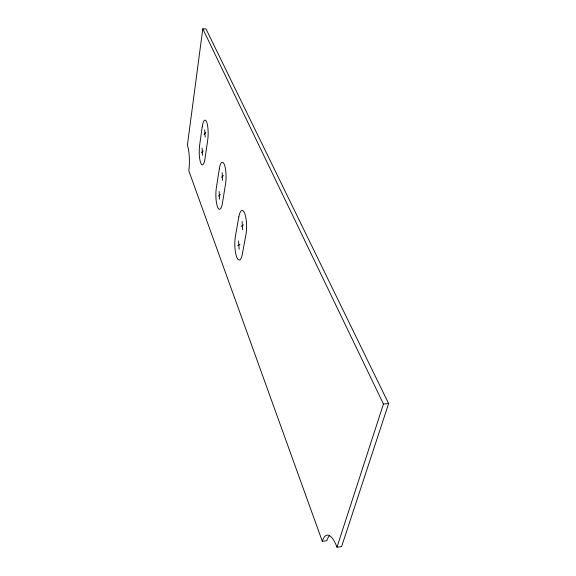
<?xml version="1.0" encoding="UTF-8"?>
<svg xmlns="http://www.w3.org/2000/svg" width="576" height="576" viewBox="0 0 576 576"><rect width="100%" height="100%" fill="white"/><g stroke="black" fill="none" stroke-linecap="round" stroke-linejoin="round"><path stroke-width="0.86" d="M202.795 28.8L187.373 145.289A18.317 4.039 89.8 0 1 188.813 170.806L322.301 541.267A30.881 9.886 82.1 0 1 336.967 547.2L341.582 546.638L388.627 403.589L206.021 28.937L202.795 28.8L383.458 403.985L336.967 547.2M204.048 134.453L205.798 132.523M201.456 152.604L203.17 150.833M221.386 177.322L223.387 175.594M218.39 196.099L220.349 194.544M241.193 226.303L243.511 224.87M237.715 245.714L239.969 244.462M322.301 541.267L326.758 540.734A30.838 9.994 82 0 1 329.594 535.622M383.458 403.985L388.627 403.589M242.078 221.364L242.611 229.817M238.572 240.912L239.098 249.271M222.142 172.548L222.624 180.382M219.132 191.448L219.6 199.202M204.703 129.845L205.135 137.146M202.097 148.111L202.522 155.333M202.219 126.85L199.67 144.972A13.154 3.118 90 0 0 200.736 162.95A13.154 3.118 90 0 0 205.006 158.609L207.677 140.278A13.349 3.19 -89.7 0 0 206.618 121.939A13.349 3.19 -89.7 0 0 202.219 126.85M219.312 168.905L216.367 187.661A13.975 3.557 89.4 0 0 217.555 206.942A13.975 3.557 89.4 0 0 222.43 203.155L225.518 184.19A14.184 3.643 89.7 0 0 224.345 164.498A14.184 3.643 89.7 0 0 219.312 168.905M238.824 216.922L235.404 236.311A14.947 4.082 88.7 0 0 236.729 257.098A14.947 4.082 88.7 0 0 242.352 254.074L245.952 234.468A15.163 4.198 89 0 0 244.634 213.221A15.163 4.198 89 0 0 238.824 216.922"/></g></svg>
